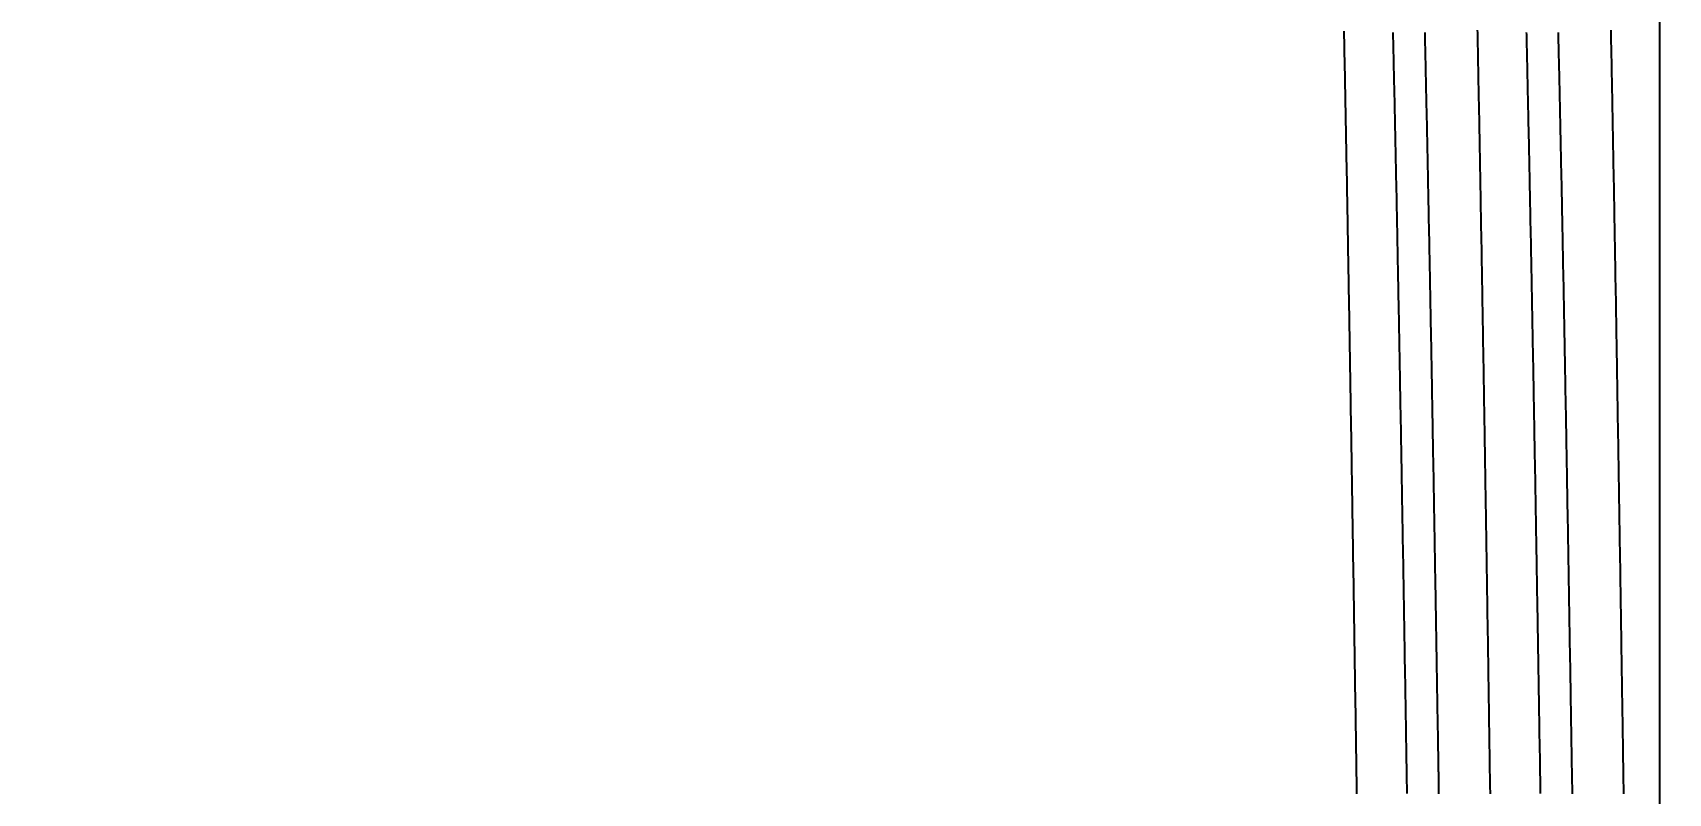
# Model space of a CAD drawing. Header units: millimetres. Extents: x 0 to 3800, y -67 to 2530.
# Drawn here: x 2279.82 to 2298.69, y 1467.21 to 1475.99 of the extents above; entities that cross this region are included whole.
import ezdxf

# ---------------------------------------------------------------- set-up
doc = ezdxf.new("R2010")
doc.units = ezdxf.units.MM
doc.layers.add('내부선 및 부속', color=4, linetype='Continuous')
doc.layers.add('치수선', color=7, linetype='Continuous')
doc.styles.add('____', font='')
doc.styles.get('____').set_extended_font_data('굴림')
doc.dimstyles.new('MSADIM', dxfattribs={"dimtxt": 33, "dimasz": 17, "dimexe": 10, "dimexo": 7.5, "dimgap": 10, "dimtad": 0, "dimtih": 1, "dimtoh": 1, "dimdec": 0, "dimzin": 1, "dimdsep": 46, "dimtxsty": '____', "dimcen": 11.25, "dimadec": 0, "dimazin": 0, "dimtfac": 1, "dimtdec": 0, "dimtix": 1, "dimtmove": 0, "dimatfit": 3, "dimfxl": 1, "dimtolj": 1, "dimtzin": 1, "dimarcsym": 0})

# ---------------------------------------------------------------- blocks, each defined once
blk = doc.blocks.new('*D35')
at = {"layer": '치수선', "color": 0, "linetype": 'Continuous', "lineweight": -2, "transparency": 16777216}
for p, q in [((2924.524, 1577.512), (2924.524, 1252.002)), ((2244.524, 1269.502), (2244.524, 1272.002)), ((2261.524, 1262.002), (2547.243, 1262.002)), ((2907.524, 1262.002), (2621.804, 1262.002))]:
    blk.add_line(p, q, dxfattribs=at)
at = {"layer": '치수선', "color": 0, "linetype": 'Continuous', "transparency": 16777216}
for points in [[(2261.524, 1264.835), (2261.524, 1259.168), (2244.524, 1262.002)], [(2907.524, 1264.835), (2907.524, 1259.168), (2924.524, 1262.002)]]:
    blk.add_solid(points, dxfattribs=at)
at = {"layer": '치수선', "color": 0, "linetype": 'Continuous', "transparency": 16777216, "insert": (2584.524, 1262.002), "char_height": 25, "attachment_point": 5, "style": '____'}
blk.add_mtext('\\A1;680', dxfattribs=at)

msp = doc.modelspace()

# ---------------------------------------------------------------- linework, layer by layer
at = {"layer": '내부선 및 부속', "linetype": 'Continuous'}
msp.add_line((2298.594, 1483.356), (2298.594, 1446.668), dxfattribs=at)
at = {"layer": '내부선 및 부속', "linetype": 'Continuous', "flags": 128}
for points in [[(2294.951, 1476.007), (2294.951, 1475.981), (2294.952, 1475.955), (2294.952, 1475.928), (2294.953, 1475.902), (2294.953, 1475.875), (2294.954, 1475.849), (2294.954, 1475.823), (2294.955, 1475.796), (2294.955, 1475.77), (2294.956, 1475.744), (2294.956, 1475.717), (2294.957, 1475.691), (2294.957, 1475.665), (2294.958, 1475.638), (2294.958, 1475.612), (2294.959, 1475.586), (2294.959, 1475.559), (2294.96, 1475.533), (2294.96, 1475.507), (2294.961, 1475.48), (2294.961, 1475.454), (2294.962, 1475.428), (2294.962, 1475.401), (2294.963, 1475.375), (2294.963, 1475.349), (2294.964, 1475.322), (2294.964, 1475.296), (2294.965, 1475.27), (2294.965, 1475.243), (2294.966, 1475.217), (2294.966, 1475.19), (2294.967, 1475.164), (2294.967, 1475.138), (2294.968, 1475.111), (2294.968, 1475.085), (2294.969, 1475.059), (2294.969, 1475.032), (2294.97, 1475.006), (2294.97, 1474.98), (2294.971, 1474.953), (2294.971, 1474.927), (2294.972, 1474.901), (2294.972, 1474.874), (2294.973, 1474.848), (2294.973, 1474.822), (2294.974, 1474.795), (2294.974, 1474.769), (2294.975, 1474.743), (2294.975, 1474.716), (2294.976, 1474.69), (2294.976, 1474.664), (2294.977, 1474.637), (2294.977, 1474.611), (2294.978, 1474.585), (2294.978, 1474.558), (2294.979, 1474.532), (2294.979, 1474.505), (2294.98, 1474.479), (2294.98, 1474.453), (2294.981, 1474.426), (2294.981, 1474.4), (2294.982, 1474.374), (2294.982, 1474.347), (2294.983, 1474.321), (2294.983, 1474.295), (2294.984, 1474.268), (2294.984, 1474.242), (2294.984, 1474.216), (2294.985, 1474.189), (2294.985, 1474.163), (2294.986, 1474.137), (2294.986, 1474.11), (2294.987, 1474.084), (2294.987, 1474.058), (2294.988, 1474.031), (2294.988, 1474.005), (2294.989, 1473.979), (2294.989, 1473.952), (2294.99, 1473.926), (2294.99, 1473.9), (2294.991, 1473.873), (2294.991, 1473.847), (2294.992, 1473.82), (2294.992, 1473.794), (2294.992, 1473.768), (2294.993, 1473.741), (2294.993, 1473.715), (2294.994, 1473.689), (2294.994, 1473.662), (2294.995, 1473.636), (2294.995, 1473.61), (2294.996, 1473.583), (2294.996, 1473.557), (2294.997, 1473.531), (2294.997, 1473.531), (2294.997, 1473.504), (2294.998, 1473.478), (2294.998, 1473.452), (2294.998, 1473.425), (2294.999, 1473.399), (2294.999, 1473.373), (2295, 1473.346), (2295, 1473.32), (2295.001, 1473.294), (2295.001, 1473.267), (2295.002, 1473.241), (2295.002, 1473.215), (2295.003, 1473.188), (2295.003, 1473.162), (2295.003, 1473.135), (2295.004, 1473.109), (2295.004, 1473.083), (2295.005, 1473.056), (2295.005, 1473.03), (2295.006, 1473.004), (2295.006, 1472.977), (2295.007, 1472.951), (2295.007, 1472.925), (2295.008, 1472.898), (2295.008, 1472.872), (2295.008, 1472.846), (2295.009, 1472.819), (2295.009, 1472.793), (2295.01, 1472.767), (2295.01, 1472.74), (2295.011, 1472.714), (2295.011, 1472.688), (2295.012, 1472.661), (2295.012, 1472.635), (2295.012, 1472.609), (2295.013, 1472.582), (2295.013, 1472.556), (2295.014, 1472.529), (2295.014, 1472.503), (2295.015, 1472.477), (2295.015, 1472.45), (2295.016, 1472.424), (2295.016, 1472.398), (2295.016, 1472.371), (2295.017, 1472.345), (2295.017, 1472.319), (2295.018, 1472.292), (2295.018, 1472.266), (2295.019, 1472.24), (2295.019, 1472.213), (2295.019, 1472.187), (2295.02, 1472.161), (2295.02, 1472.134), (2295.021, 1472.108), (2295.021, 1472.082), (2295.022, 1472.055), (2295.022, 1472.029), (2295.023, 1472.003), (2295.023, 1471.976), (2295.023, 1471.95), (2295.024, 1471.923), (2295.024, 1471.897), (2295.025, 1471.871), (2295.025, 1471.844), (2295.026, 1471.818), (2295.026, 1471.792), (2295.026, 1471.765), (2295.027, 1471.739), (2295.027, 1471.713), (2295.028, 1471.686), (2295.028, 1471.66), (2295.029, 1471.634), (2295.029, 1471.607), (2295.029, 1471.581), (2295.03, 1471.555), (2295.03, 1471.528), (2295.031, 1471.502), (2295.031, 1471.476), (2295.032, 1471.449), (2295.032, 1471.423), (2295.032, 1471.397), (2295.033, 1471.37), (2295.033, 1471.344), (2295.034, 1471.318), (2295.034, 1471.291), (2295.035, 1471.265), (2295.035, 1471.238), (2295.035, 1471.212), (2295.036, 1471.186), (2295.036, 1471.159), (2295.037, 1471.133), (2295.037, 1471.107), (2295.038, 1471.08), (2295.038, 1471.054), (2295.038, 1471.028), (2295.039, 1471.001), (2295.039, 1470.975), (2295.04, 1470.949), (2295.04, 1470.922), (2295.04, 1470.896), (2295.04, 1470.896), (2295.041, 1470.87), (2295.041, 1470.843), (2295.042, 1470.817), (2295.042, 1470.791), (2295.043, 1470.764), (2295.043, 1470.738), (2295.043, 1470.712), (2295.044, 1470.685), (2295.044, 1470.659), (2295.045, 1470.632), (2295.045, 1470.606), (2295.046, 1470.58), (2295.046, 1470.553), (2295.046, 1470.527), (2295.047, 1470.501), (2295.047, 1470.474), (2295.048, 1470.448), (2295.048, 1470.422), (2295.048, 1470.395), (2295.049, 1470.369), (2295.049, 1470.343), (2295.05, 1470.316), (2295.05, 1470.29), (2295.051, 1470.264), (2295.051, 1470.237), (2295.051, 1470.211), (2295.052, 1470.185), (2295.052, 1470.158), (2295.053, 1470.132), (2295.053, 1470.106), (2295.053, 1470.079), (2295.054, 1470.053), (2295.054, 1470.026), (2295.055, 1470), (2295.055, 1469.974), (2295.055, 1469.947), (2295.056, 1469.921), (2295.056, 1469.895), (2295.057, 1469.868), (2295.057, 1469.842), (2295.058, 1469.816), (2295.058, 1469.789), (2295.058, 1469.763), (2295.059, 1469.737), (2295.059, 1469.71), (2295.06, 1469.684), (2295.06, 1469.658), (2295.06, 1469.631), (2295.061, 1469.605), (2295.061, 1469.579), (2295.062, 1469.552), (2295.062, 1469.526), (2295.062, 1469.5), (2295.063, 1469.473), (2295.063, 1469.447), (2295.064, 1469.42), (2295.064, 1469.394), (2295.064, 1469.368), (2295.065, 1469.341), (2295.065, 1469.315), (2295.066, 1469.289), (2295.066, 1469.262), (2295.067, 1469.236), (2295.067, 1469.21), (2295.067, 1469.183), (2295.068, 1469.157), (2295.068, 1469.131), (2295.069, 1469.104), (2295.069, 1469.078), (2295.069, 1469.052), (2295.07, 1469.025), (2295.07, 1468.999), (2295.071, 1468.973), (2295.071, 1468.946), (2295.071, 1468.92), (2295.072, 1468.894), (2295.072, 1468.867), (2295.073, 1468.841), (2295.073, 1468.814), (2295.073, 1468.788), (2295.074, 1468.762), (2295.074, 1468.735), (2295.075, 1468.709), (2295.075, 1468.683), (2295.075, 1468.656), (2295.076, 1468.63), (2295.076, 1468.604), (2295.077, 1468.577), (2295.077, 1468.551), (2295.077, 1468.525), (2295.078, 1468.498), (2295.078, 1468.472), (2295.079, 1468.446), (2295.079, 1468.419), (2295.079, 1468.393), (2295.08, 1468.367), (2295.08, 1468.34), (2295.081, 1468.314), (2295.081, 1468.288), (2295.081, 1468.261), (2295.081, 1468.261), (2295.082, 1468.235), (2295.082, 1468.208), (2295.083, 1468.182), (2295.083, 1468.156), (2295.083, 1468.129), (2295.084, 1468.103), (2295.084, 1468.077), (2295.085, 1468.05), (2295.085, 1468.024), (2295.085, 1467.998), (2295.086, 1467.971), (2295.086, 1467.945), (2295.087, 1467.919), (2295.087, 1467.892), (2295.087, 1467.866), (2295.088, 1467.84), (2295.088, 1467.813), (2295.089, 1467.787), (2295.089, 1467.761), (2295.089, 1467.734), (2295.09, 1467.708), (2295.09, 1467.682), (2295.091, 1467.655), (2295.091, 1467.629), (2295.091, 1467.602), (2295.092, 1467.576), (2295.092, 1467.55), (2295.093, 1467.523), (2295.093, 1467.497), (2295.093, 1467.471), (2295.094, 1467.444), (2295.094, 1467.418), (2295.095, 1467.392), (2295.095, 1467.365), (2295.095, 1467.339), (2295.096, 1467.313), (2295.096, 1467.286), (2295.097, 1467.26), (2295.097, 1467.234), (2295.097, 1467.207)], [(2295.681, 1467.208), (2295.681, 1467.232), (2295.68, 1467.256), (2295.68, 1467.28), (2295.68, 1467.304), (2295.679, 1467.328), (2295.679, 1467.351), (2295.678, 1467.375), (2295.678, 1467.399), (2295.678, 1467.423), (2295.677, 1467.447), (2295.677, 1467.471), (2295.676, 1467.495), (2295.676, 1467.518), (2295.676, 1467.542), (2295.675, 1467.566), (2295.675, 1467.59), (2295.675, 1467.614), (2295.674, 1467.638), (2295.674, 1467.662), (2295.673, 1467.685), (2295.673, 1467.709), (2295.673, 1467.733), (2295.672, 1467.757), (2295.672, 1467.781), (2295.671, 1467.805), (2295.671, 1467.829), (2295.671, 1467.853), (2295.67, 1467.876), (2295.67, 1467.9), (2295.669, 1467.924), (2295.669, 1467.948), (2295.669, 1467.972), (2295.668, 1467.996), (2295.668, 1468.02), (2295.668, 1468.043), (2295.667, 1468.067), (2295.667, 1468.091), (2295.666, 1468.115), (2295.666, 1468.139), (2295.666, 1468.163), (2295.665, 1468.187), (2295.665, 1468.211), (2295.664, 1468.234), (2295.664, 1468.258), (2295.664, 1468.282), (2295.663, 1468.306), (2295.663, 1468.33), (2295.662, 1468.354), (2295.662, 1468.378), (2295.662, 1468.401), (2295.661, 1468.425), (2295.661, 1468.449), (2295.66, 1468.473), (2295.66, 1468.497), (2295.66, 1468.521), (2295.659, 1468.545), (2295.659, 1468.568), (2295.658, 1468.592), (2295.658, 1468.616), (2295.658, 1468.64), (2295.657, 1468.664), (2295.657, 1468.688), (2295.656, 1468.712), (2295.656, 1468.736), (2295.656, 1468.759), (2295.655, 1468.783), (2295.655, 1468.807), (2295.655, 1468.831), (2295.655, 1468.831), (2295.654, 1468.855), (2295.654, 1468.879), (2295.653, 1468.903), (2295.653, 1468.926), (2295.653, 1468.95), (2295.652, 1468.974), (2295.652, 1468.998), (2295.651, 1469.022), (2295.651, 1469.046), (2295.651, 1469.07), (2295.65, 1469.094), (2295.65, 1469.117), (2295.649, 1469.141), (2295.649, 1469.165), (2295.649, 1469.189), (2295.648, 1469.213), (2295.648, 1469.237), (2295.647, 1469.261), (2295.647, 1469.284), (2295.647, 1469.308), (2295.646, 1469.332), (2295.646, 1469.356), (2295.645, 1469.38), (2295.645, 1469.404), (2295.645, 1469.428), (2295.644, 1469.451), (2295.644, 1469.475), (2295.643, 1469.499), (2295.643, 1469.523), (2295.643, 1469.547), (2295.642, 1469.571), (2295.642, 1469.595), (2295.641, 1469.619), (2295.641, 1469.642), (2295.641, 1469.666), (2295.64, 1469.69), (2295.64, 1469.714), (2295.639, 1469.738), (2295.639, 1469.762), (2295.639, 1469.786), (2295.638, 1469.809), (2295.638, 1469.833), (2295.637, 1469.857), (2295.637, 1469.881), (2295.637, 1469.905), (2295.636, 1469.929), (2295.636, 1469.953), (2295.635, 1469.976), (2295.635, 1470), (2295.634, 1470.024), (2295.634, 1470.048), (2295.634, 1470.072), (2295.633, 1470.096), (2295.633, 1470.12), (2295.632, 1470.144), (2295.632, 1470.167), (2295.632, 1470.191), (2295.631, 1470.215), (2295.631, 1470.239), (2295.63, 1470.263), (2295.63, 1470.287), (2295.63, 1470.311), (2295.629, 1470.334), (2295.629, 1470.358), (2295.628, 1470.382), (2295.628, 1470.406), (2295.628, 1470.43), (2295.627, 1470.454), (2295.627, 1470.478), (2295.626, 1470.502), (2295.626, 1470.525), (2295.625, 1470.549), (2295.625, 1470.573), (2295.625, 1470.597), (2295.624, 1470.621), (2295.624, 1470.645), (2295.623, 1470.669), (2295.623, 1470.692), (2295.623, 1470.716), (2295.622, 1470.74), (2295.622, 1470.764), (2295.621, 1470.788), (2295.621, 1470.812), (2295.621, 1470.836), (2295.62, 1470.859), (2295.62, 1470.883), (2295.619, 1470.907), (2295.619, 1470.931), (2295.618, 1470.955), (2295.618, 1470.979), (2295.618, 1471.003), (2295.617, 1471.027), (2295.617, 1471.05), (2295.616, 1471.074), (2295.616, 1471.098), (2295.616, 1471.122), (2295.615, 1471.146), (2295.615, 1471.17), (2295.614, 1471.194), (2295.614, 1471.217), (2295.614, 1471.217), (2295.613, 1471.241), (2295.613, 1471.265), (2295.613, 1471.289), (2295.612, 1471.313), (2295.612, 1471.337), (2295.611, 1471.361), (2295.611, 1471.384), (2295.61, 1471.408), (2295.61, 1471.432), (2295.61, 1471.456), (2295.609, 1471.48), (2295.609, 1471.504), (2295.608, 1471.528), (2295.608, 1471.552), (2295.608, 1471.575), (2295.607, 1471.599), (2295.607, 1471.623), (2295.606, 1471.647), (2295.606, 1471.671), (2295.605, 1471.695), (2295.605, 1471.719), (2295.605, 1471.742), (2295.604, 1471.766), (2295.604, 1471.79), (2295.603, 1471.814), (2295.603, 1471.838), (2295.602, 1471.862), (2295.602, 1471.886), (2295.602, 1471.91), (2295.601, 1471.933), (2295.601, 1471.957), (2295.6, 1471.981), (2295.6, 1472.005), (2295.599, 1472.029), (2295.599, 1472.053), (2295.599, 1472.077), (2295.598, 1472.1), (2295.598, 1472.124), (2295.597, 1472.148), (2295.597, 1472.172), (2295.596, 1472.196), (2295.596, 1472.22), (2295.595, 1472.244), (2295.595, 1472.267), (2295.595, 1472.291), (2295.594, 1472.315), (2295.594, 1472.339), (2295.593, 1472.363), (2295.593, 1472.387), (2295.592, 1472.411), (2295.592, 1472.435), (2295.592, 1472.458), (2295.591, 1472.482), (2295.591, 1472.506), (2295.59, 1472.53), (2295.59, 1472.554), (2295.589, 1472.578), (2295.589, 1472.602), (2295.588, 1472.625), (2295.588, 1472.649), (2295.588, 1472.673), (2295.587, 1472.697), (2295.587, 1472.721), (2295.586, 1472.745), (2295.586, 1472.769), (2295.585, 1472.792), (2295.585, 1472.816), (2295.584, 1472.84), (2295.584, 1472.864), (2295.584, 1472.888), (2295.583, 1472.912), (2295.583, 1472.936), (2295.582, 1472.96), (2295.582, 1472.983), (2295.581, 1473.007), (2295.581, 1473.031), (2295.58, 1473.055), (2295.58, 1473.079), (2295.58, 1473.103), (2295.579, 1473.127), (2295.579, 1473.15), (2295.578, 1473.174), (2295.578, 1473.198), (2295.577, 1473.222), (2295.577, 1473.246), (2295.576, 1473.27), (2295.576, 1473.294), (2295.575, 1473.317), (2295.575, 1473.341), (2295.575, 1473.365), (2295.574, 1473.389), (2295.574, 1473.413), (2295.573, 1473.437), (2295.573, 1473.461), (2295.572, 1473.485), (2295.572, 1473.508), (2295.571, 1473.532), (2295.571, 1473.556), (2295.57, 1473.58), (2295.57, 1473.604), (2295.57, 1473.604), (2295.569, 1473.628), (2295.569, 1473.652), (2295.568, 1473.675), (2295.568, 1473.699), (2295.568, 1473.723), (2295.567, 1473.747), (2295.567, 1473.771), (2295.566, 1473.795), (2295.566, 1473.819), (2295.565, 1473.842), (2295.565, 1473.866), (2295.564, 1473.89), (2295.564, 1473.914), (2295.563, 1473.938), (2295.563, 1473.962), (2295.562, 1473.986), (2295.562, 1474.01), (2295.561, 1474.033), (2295.561, 1474.057), (2295.56, 1474.081), (2295.56, 1474.105), (2295.56, 1474.129), (2295.559, 1474.153), (2295.559, 1474.177), (2295.558, 1474.2), (2295.558, 1474.224), (2295.557, 1474.248), (2295.557, 1474.272), (2295.556, 1474.296), (2295.556, 1474.32), (2295.555, 1474.344), (2295.555, 1474.367), (2295.554, 1474.391), (2295.554, 1474.415), (2295.553, 1474.439), (2295.553, 1474.463), (2295.552, 1474.487), (2295.552, 1474.511), (2295.551, 1474.535), (2295.551, 1474.558), (2295.55, 1474.582), (2295.55, 1474.606), (2295.549, 1474.63), (2295.549, 1474.654), (2295.548, 1474.678), (2295.548, 1474.702), (2295.547, 1474.725), (2295.547, 1474.749), (2295.546, 1474.773), (2295.546, 1474.797), (2295.545, 1474.821), (2295.545, 1474.845), (2295.544, 1474.869), (2295.544, 1474.892), (2295.543, 1474.916), (2295.543, 1474.94), (2295.542, 1474.964), (2295.542, 1474.988), (2295.541, 1475.012), (2295.541, 1475.036), (2295.54, 1475.059), (2295.54, 1475.083), (2295.539, 1475.107), (2295.539, 1475.131), (2295.538, 1475.155), (2295.538, 1475.179), (2295.537, 1475.203), (2295.537, 1475.227), (2295.536, 1475.25), (2295.536, 1475.274), (2295.535, 1475.298), (2295.535, 1475.322), (2295.534, 1475.346), (2295.534, 1475.37), (2295.533, 1475.394), (2295.533, 1475.417), (2295.532, 1475.441), (2295.531, 1475.465), (2295.531, 1475.489), (2295.53, 1475.513), (2295.53, 1475.537), (2295.529, 1475.561), (2295.529, 1475.584), (2295.528, 1475.608), (2295.528, 1475.632), (2295.527, 1475.656), (2295.527, 1475.68), (2295.526, 1475.704), (2295.526, 1475.728), (2295.525, 1475.751), (2295.525, 1475.775), (2295.524, 1475.799), (2295.523, 1475.823), (2295.523, 1475.847), (2295.522, 1475.871), (2295.522, 1475.895), (2295.521, 1475.919), (2295.521, 1475.942), (2295.52, 1475.966), (2295.52, 1475.99)], [(2296.048, 1467.207), (2296.048, 1467.231), (2296.048, 1467.255), (2296.047, 1467.279), (2296.047, 1467.302), (2296.046, 1467.326), (2296.046, 1467.35), (2296.046, 1467.374), (2296.045, 1467.398), (2296.045, 1467.422), (2296.045, 1467.446), (2296.044, 1467.469), (2296.044, 1467.493), (2296.043, 1467.517), (2296.043, 1467.541), (2296.043, 1467.565), (2296.042, 1467.589), (2296.042, 1467.613), (2296.041, 1467.636), (2296.041, 1467.66), (2296.041, 1467.684), (2296.04, 1467.708), (2296.04, 1467.732), (2296.039, 1467.756), (2296.039, 1467.78), (2296.039, 1467.804), (2296.038, 1467.827), (2296.038, 1467.851), (2296.038, 1467.875), (2296.037, 1467.899), (2296.037, 1467.923), (2296.036, 1467.947), (2296.036, 1467.971), (2296.036, 1467.994), (2296.035, 1468.018), (2296.035, 1468.042), (2296.034, 1468.066), (2296.034, 1468.09), (2296.034, 1468.114), (2296.033, 1468.138), (2296.033, 1468.162), (2296.032, 1468.185), (2296.032, 1468.209), (2296.032, 1468.233), (2296.031, 1468.257), (2296.031, 1468.281), (2296.03, 1468.305), (2296.03, 1468.329), (2296.03, 1468.352), (2296.029, 1468.376), (2296.029, 1468.4), (2296.029, 1468.424), (2296.028, 1468.448), (2296.028, 1468.472), (2296.027, 1468.496), (2296.027, 1468.519), (2296.027, 1468.543), (2296.026, 1468.567), (2296.026, 1468.591), (2296.025, 1468.615), (2296.025, 1468.639), (2296.025, 1468.663), (2296.024, 1468.687), (2296.024, 1468.71), (2296.023, 1468.734), (2296.023, 1468.758), (2296.023, 1468.782), (2296.022, 1468.806), (2296.022, 1468.83), (2296.021, 1468.854), (2296.021, 1468.854), (2296.021, 1468.877), (2296.021, 1468.901), (2296.02, 1468.925), (2296.02, 1468.949), (2296.019, 1468.973), (2296.019, 1468.997), (2296.019, 1469.021), (2296.018, 1469.045), (2296.018, 1469.068), (2296.017, 1469.092), (2296.017, 1469.116), (2296.017, 1469.14), (2296.016, 1469.164), (2296.016, 1469.188), (2296.015, 1469.212), (2296.015, 1469.235), (2296.015, 1469.259), (2296.014, 1469.283), (2296.014, 1469.307), (2296.013, 1469.331), (2296.013, 1469.355), (2296.013, 1469.379), (2296.012, 1469.402), (2296.012, 1469.426), (2296.011, 1469.45), (2296.011, 1469.474), (2296.011, 1469.498), (2296.01, 1469.522), (2296.01, 1469.546), (2296.009, 1469.57), (2296.009, 1469.593), (2296.009, 1469.617), (2296.008, 1469.641), (2296.008, 1469.665), (2296.007, 1469.689), (2296.007, 1469.713), (2296.007, 1469.737), (2296.006, 1469.76), (2296.006, 1469.784), (2296.005, 1469.808), (2296.005, 1469.832), (2296.005, 1469.856), (2296.004, 1469.88), (2296.004, 1469.904), (2296.003, 1469.927), (2296.003, 1469.951), (2296.003, 1469.975), (2296.002, 1469.999), (2296.002, 1470.023), (2296.001, 1470.047), (2296.001, 1470.071), (2296.001, 1470.095), (2296, 1470.118), (2296, 1470.142), (2295.999, 1470.166), (2295.999, 1470.19), (2295.999, 1470.214), (2295.998, 1470.238), (2295.998, 1470.262), (2295.997, 1470.285), (2295.997, 1470.309), (2295.996, 1470.333), (2295.996, 1470.357), (2295.996, 1470.381), (2295.995, 1470.405), (2295.995, 1470.429), (2295.994, 1470.453), (2295.994, 1470.476), (2295.994, 1470.5), (2295.993, 1470.524), (2295.993, 1470.548), (2295.992, 1470.572), (2295.992, 1470.596), (2295.992, 1470.62), (2295.991, 1470.643), (2295.991, 1470.667), (2295.99, 1470.691), (2295.99, 1470.715), (2295.989, 1470.739), (2295.989, 1470.763), (2295.989, 1470.787), (2295.988, 1470.81), (2295.988, 1470.834), (2295.987, 1470.858), (2295.987, 1470.882), (2295.987, 1470.906), (2295.986, 1470.93), (2295.986, 1470.954), (2295.985, 1470.978), (2295.985, 1471.001), (2295.984, 1471.025), (2295.984, 1471.049), (2295.984, 1471.073), (2295.983, 1471.097), (2295.983, 1471.121), (2295.982, 1471.145), (2295.982, 1471.168), (2295.982, 1471.192), (2295.981, 1471.216), (2295.981, 1471.24), (2295.981, 1471.24), (2295.98, 1471.264), (2295.98, 1471.288), (2295.979, 1471.312), (2295.979, 1471.335), (2295.979, 1471.359), (2295.978, 1471.383), (2295.978, 1471.407), (2295.977, 1471.431), (2295.977, 1471.455), (2295.977, 1471.479), (2295.976, 1471.503), (2295.976, 1471.526), (2295.975, 1471.55), (2295.975, 1471.574), (2295.974, 1471.598), (2295.974, 1471.622), (2295.974, 1471.646), (2295.973, 1471.67), (2295.973, 1471.693), (2295.972, 1471.717), (2295.972, 1471.741), (2295.971, 1471.765), (2295.971, 1471.789), (2295.971, 1471.813), (2295.97, 1471.837), (2295.97, 1471.86), (2295.969, 1471.884), (2295.969, 1471.908), (2295.968, 1471.932), (2295.968, 1471.956), (2295.968, 1471.98), (2295.967, 1472.004), (2295.967, 1472.028), (2295.966, 1472.051), (2295.966, 1472.075), (2295.965, 1472.099), (2295.965, 1472.123), (2295.965, 1472.147), (2295.964, 1472.171), (2295.964, 1472.195), (2295.963, 1472.218), (2295.963, 1472.242), (2295.962, 1472.266), (2295.962, 1472.29), (2295.961, 1472.314), (2295.961, 1472.338), (2295.961, 1472.362), (2295.96, 1472.386), (2295.96, 1472.409), (2295.959, 1472.433), (2295.959, 1472.457), (2295.958, 1472.481), (2295.958, 1472.505), (2295.958, 1472.529), (2295.957, 1472.553), (2295.957, 1472.576), (2295.956, 1472.6), (2295.956, 1472.624), (2295.955, 1472.648), (2295.955, 1472.672), (2295.954, 1472.696), (2295.954, 1472.72), (2295.954, 1472.743), (2295.953, 1472.767), (2295.953, 1472.791), (2295.952, 1472.815), (2295.952, 1472.839), (2295.951, 1472.863), (2295.951, 1472.887), (2295.95, 1472.911), (2295.95, 1472.934), (2295.95, 1472.958), (2295.949, 1472.982), (2295.949, 1473.006), (2295.948, 1473.03), (2295.948, 1473.054), (2295.947, 1473.078), (2295.947, 1473.101), (2295.946, 1473.125), (2295.946, 1473.149), (2295.945, 1473.173), (2295.945, 1473.197), (2295.945, 1473.221), (2295.944, 1473.245), (2295.944, 1473.268), (2295.943, 1473.292), (2295.943, 1473.316), (2295.942, 1473.34), (2295.942, 1473.364), (2295.941, 1473.388), (2295.941, 1473.412), (2295.94, 1473.436), (2295.94, 1473.459), (2295.94, 1473.483), (2295.939, 1473.507), (2295.939, 1473.531), (2295.938, 1473.555), (2295.938, 1473.579), (2295.937, 1473.603), (2295.937, 1473.626), (2295.937, 1473.626), (2295.936, 1473.65), (2295.936, 1473.674), (2295.935, 1473.698), (2295.935, 1473.722), (2295.934, 1473.746), (2295.934, 1473.77), (2295.933, 1473.793), (2295.933, 1473.817), (2295.933, 1473.841), (2295.932, 1473.865), (2295.932, 1473.889), (2295.931, 1473.913), (2295.931, 1473.937), (2295.93, 1473.961), (2295.93, 1473.984), (2295.929, 1474.008), (2295.929, 1474.032), (2295.928, 1474.056), (2295.928, 1474.08), (2295.927, 1474.104), (2295.927, 1474.128), (2295.926, 1474.151), (2295.926, 1474.175), (2295.925, 1474.199), (2295.925, 1474.223), (2295.924, 1474.247), (2295.924, 1474.271), (2295.923, 1474.295), (2295.923, 1474.318), (2295.922, 1474.342), (2295.922, 1474.366), (2295.922, 1474.39), (2295.921, 1474.414), (2295.921, 1474.438), (2295.92, 1474.462), (2295.92, 1474.485), (2295.919, 1474.509), (2295.919, 1474.533), (2295.918, 1474.557), (2295.918, 1474.581), (2295.917, 1474.605), (2295.917, 1474.629), (2295.916, 1474.653), (2295.916, 1474.676), (2295.915, 1474.7), (2295.915, 1474.724), (2295.914, 1474.748), (2295.914, 1474.772), (2295.913, 1474.796), (2295.913, 1474.82), (2295.912, 1474.843), (2295.912, 1474.867), (2295.911, 1474.891), (2295.911, 1474.915), (2295.91, 1474.939), (2295.91, 1474.963), (2295.909, 1474.987), (2295.909, 1475.01), (2295.908, 1475.034), (2295.908, 1475.058), (2295.907, 1475.082), (2295.907, 1475.106), (2295.906, 1475.13), (2295.906, 1475.154), (2295.905, 1475.178), (2295.905, 1475.201), (2295.904, 1475.225), (2295.903, 1475.249), (2295.903, 1475.273), (2295.902, 1475.297), (2295.902, 1475.321), (2295.901, 1475.345), (2295.901, 1475.368), (2295.9, 1475.392), (2295.9, 1475.416), (2295.899, 1475.44), (2295.899, 1475.464), (2295.898, 1475.488), (2295.898, 1475.512), (2295.897, 1475.535), (2295.897, 1475.559), (2295.896, 1475.583), (2295.896, 1475.607), (2295.895, 1475.631), (2295.895, 1475.655), (2295.894, 1475.679), (2295.893, 1475.702), (2295.893, 1475.726), (2295.892, 1475.75), (2295.892, 1475.774), (2295.891, 1475.798), (2295.891, 1475.822), (2295.89, 1475.846), (2295.89, 1475.87), (2295.889, 1475.893), (2295.889, 1475.917), (2295.888, 1475.941), (2295.887, 1475.965), (2295.887, 1475.989)], [(2296.49, 1476.018), (2296.491, 1475.986), (2296.491, 1475.955), (2296.492, 1475.924), (2296.493, 1475.893), (2296.493, 1475.862), (2296.494, 1475.831), (2296.495, 1475.8), (2296.495, 1475.769), (2296.496, 1475.737), (2296.496, 1475.706), (2296.497, 1475.675), (2296.498, 1475.644), (2296.498, 1475.613), (2296.499, 1475.582), (2296.499, 1475.551), (2296.5, 1475.519), (2296.501, 1475.488), (2296.501, 1475.457), (2296.502, 1475.426), (2296.502, 1475.395), (2296.503, 1475.364), (2296.504, 1475.333), (2296.504, 1475.302), (2296.505, 1475.27), (2296.505, 1475.239), (2296.506, 1475.208), (2296.506, 1475.208), (2296.507, 1475.177), (2296.507, 1475.146), (2296.508, 1475.115), (2296.508, 1475.084), (2296.509, 1475.053), (2296.51, 1475.021), (2296.51, 1474.99), (2296.511, 1474.959), (2296.511, 1474.928), (2296.512, 1474.897), (2296.512, 1474.866), (2296.513, 1474.835), (2296.514, 1474.803), (2296.514, 1474.772), (2296.515, 1474.741), (2296.515, 1474.71), (2296.516, 1474.679), (2296.517, 1474.648), (2296.517, 1474.617), (2296.518, 1474.586), (2296.518, 1474.554), (2296.519, 1474.523), (2296.519, 1474.492), (2296.52, 1474.461), (2296.521, 1474.43), (2296.521, 1474.399), (2296.522, 1474.368), (2296.522, 1474.336), (2296.523, 1474.305), (2296.523, 1474.274), (2296.524, 1474.243), (2296.524, 1474.212), (2296.525, 1474.181), (2296.526, 1474.15), (2296.526, 1474.119), (2296.527, 1474.087), (2296.527, 1474.056), (2296.528, 1474.025), (2296.528, 1473.994), (2296.529, 1473.963), (2296.529, 1473.932), (2296.53, 1473.901), (2296.531, 1473.869), (2296.531, 1473.838), (2296.532, 1473.807), (2296.532, 1473.776), (2296.533, 1473.745), (2296.533, 1473.714), (2296.534, 1473.683), (2296.534, 1473.652), (2296.535, 1473.62), (2296.535, 1473.589), (2296.536, 1473.558), (2296.537, 1473.527), (2296.537, 1473.496), (2296.538, 1473.465), (2296.538, 1473.434), (2296.539, 1473.402), (2296.539, 1473.371), (2296.54, 1473.34), (2296.54, 1473.309), (2296.541, 1473.278), (2296.541, 1473.247), (2296.542, 1473.216), (2296.542, 1473.185), (2296.543, 1473.153), (2296.544, 1473.122), (2296.544, 1473.091), (2296.545, 1473.06), (2296.545, 1473.029), (2296.546, 1472.998), (2296.546, 1472.967), (2296.547, 1472.936), (2296.547, 1472.904), (2296.548, 1472.873), (2296.548, 1472.842), (2296.549, 1472.811), (2296.549, 1472.78), (2296.55, 1472.749), (2296.55, 1472.718), (2296.551, 1472.686), (2296.551, 1472.655), (2296.552, 1472.624), (2296.553, 1472.593), (2296.553, 1472.562), (2296.554, 1472.531), (2296.554, 1472.5), (2296.555, 1472.469), (2296.555, 1472.437), (2296.556, 1472.406), (2296.556, 1472.375), (2296.557, 1472.344), (2296.557, 1472.313), (2296.558, 1472.282), (2296.558, 1472.251), (2296.559, 1472.219), (2296.559, 1472.188), (2296.56, 1472.157), (2296.56, 1472.126), (2296.561, 1472.095), (2296.561, 1472.095), (2296.561, 1472.064), (2296.562, 1472.033), (2296.562, 1472.002), (2296.563, 1471.97), (2296.563, 1471.939), (2296.564, 1471.908), (2296.564, 1471.877), (2296.565, 1471.846), (2296.565, 1471.815), (2296.566, 1471.784), (2296.566, 1471.752), (2296.567, 1471.721), (2296.567, 1471.69), (2296.568, 1471.659), (2296.568, 1471.628), (2296.569, 1471.597), (2296.569, 1471.566), (2296.57, 1471.535), (2296.57, 1471.503), (2296.571, 1471.472), (2296.572, 1471.441), (2296.572, 1471.41), (2296.573, 1471.379), (2296.573, 1471.348), (2296.574, 1471.317), (2296.574, 1471.285), (2296.575, 1471.254), (2296.575, 1471.223), (2296.576, 1471.192), (2296.576, 1471.161), (2296.577, 1471.13), (2296.577, 1471.099), (2296.578, 1471.068), (2296.578, 1471.036), (2296.579, 1471.005), (2296.579, 1470.974), (2296.58, 1470.943), (2296.58, 1470.912), (2296.581, 1470.881), (2296.581, 1470.85), (2296.582, 1470.818), (2296.582, 1470.787), (2296.583, 1470.756), (2296.583, 1470.725), (2296.584, 1470.694), (2296.584, 1470.663), (2296.584, 1470.632), (2296.585, 1470.601), (2296.585, 1470.569), (2296.586, 1470.538), (2296.586, 1470.507), (2296.587, 1470.476), (2296.587, 1470.445), (2296.588, 1470.414), (2296.588, 1470.383), (2296.589, 1470.351), (2296.589, 1470.32), (2296.59, 1470.289), (2296.59, 1470.258), (2296.591, 1470.227), (2296.591, 1470.196), (2296.592, 1470.165), (2296.592, 1470.134), (2296.593, 1470.102), (2296.593, 1470.071), (2296.594, 1470.04), (2296.594, 1470.009), (2296.595, 1469.978), (2296.595, 1469.947), (2296.596, 1469.916), (2296.596, 1469.884), (2296.597, 1469.853), (2296.597, 1469.822), (2296.598, 1469.791), (2296.598, 1469.76), (2296.599, 1469.729), (2296.599, 1469.698), (2296.6, 1469.667), (2296.6, 1469.635), (2296.601, 1469.604), (2296.601, 1469.573), (2296.602, 1469.542), (2296.602, 1469.511), (2296.603, 1469.48), (2296.603, 1469.449), (2296.604, 1469.417), (2296.604, 1469.386), (2296.605, 1469.355), (2296.605, 1469.324), (2296.605, 1469.293), (2296.606, 1469.262), (2296.606, 1469.231), (2296.607, 1469.2), (2296.607, 1469.168), (2296.608, 1469.137), (2296.608, 1469.106), (2296.609, 1469.075), (2296.609, 1469.044), (2296.61, 1469.013), (2296.61, 1468.982), (2296.61, 1468.982), (2296.611, 1468.95), (2296.611, 1468.919), (2296.612, 1468.888), (2296.612, 1468.857), (2296.613, 1468.826), (2296.613, 1468.795), (2296.614, 1468.764), (2296.614, 1468.733), (2296.615, 1468.701), (2296.615, 1468.67), (2296.616, 1468.639), (2296.616, 1468.608), (2296.616, 1468.577), (2296.617, 1468.546), (2296.617, 1468.515), (2296.618, 1468.483), (2296.618, 1468.452), (2296.619, 1468.421), (2296.619, 1468.39), (2296.62, 1468.359), (2296.62, 1468.328), (2296.621, 1468.297), (2296.621, 1468.265), (2296.622, 1468.234), (2296.622, 1468.203), (2296.623, 1468.172), (2296.623, 1468.141), (2296.624, 1468.11), (2296.624, 1468.079), (2296.625, 1468.048), (2296.625, 1468.016), (2296.625, 1467.985), (2296.626, 1467.954), (2296.626, 1467.923), (2296.627, 1467.892), (2296.627, 1467.861), (2296.628, 1467.83), (2296.628, 1467.798), (2296.629, 1467.767), (2296.629, 1467.736), (2296.63, 1467.705), (2296.63, 1467.674), (2296.631, 1467.643), (2296.631, 1467.612), (2296.632, 1467.581), (2296.632, 1467.549), (2296.633, 1467.518), (2296.633, 1467.487), (2296.633, 1467.456), (2296.634, 1467.425), (2296.634, 1467.394), (2296.635, 1467.363), (2296.635, 1467.331), (2296.636, 1467.3), (2296.636, 1467.269), (2296.637, 1467.238), (2296.637, 1467.207)], [(2297.221, 1467.208), (2297.221, 1467.232), (2297.22, 1467.256), (2297.22, 1467.28), (2297.219, 1467.304), (2297.219, 1467.328), (2297.219, 1467.351), (2297.218, 1467.375), (2297.218, 1467.399), (2297.217, 1467.423), (2297.217, 1467.447), (2297.217, 1467.471), (2297.216, 1467.495), (2297.216, 1467.518), (2297.216, 1467.542), (2297.215, 1467.566), (2297.215, 1467.59), (2297.214, 1467.614), (2297.214, 1467.638), (2297.214, 1467.662), (2297.213, 1467.685), (2297.213, 1467.709), (2297.212, 1467.733), (2297.212, 1467.757), (2297.212, 1467.781), (2297.211, 1467.805), (2297.211, 1467.829), (2297.21, 1467.853), (2297.21, 1467.876), (2297.21, 1467.9), (2297.209, 1467.924), (2297.209, 1467.948), (2297.209, 1467.972), (2297.208, 1467.996), (2297.208, 1468.02), (2297.207, 1468.043), (2297.207, 1468.067), (2297.207, 1468.091), (2297.206, 1468.115), (2297.206, 1468.139), (2297.205, 1468.163), (2297.205, 1468.187), (2297.205, 1468.211), (2297.204, 1468.234), (2297.204, 1468.258), (2297.203, 1468.282), (2297.203, 1468.306), (2297.203, 1468.33), (2297.202, 1468.354), (2297.202, 1468.378), (2297.201, 1468.401), (2297.201, 1468.425), (2297.201, 1468.449), (2297.2, 1468.473), (2297.2, 1468.497), (2297.199, 1468.521), (2297.199, 1468.545), (2297.199, 1468.568), (2297.198, 1468.592), (2297.198, 1468.616), (2297.198, 1468.64), (2297.197, 1468.664), (2297.197, 1468.688), (2297.196, 1468.712), (2297.196, 1468.736), (2297.196, 1468.759), (2297.195, 1468.783), (2297.195, 1468.807), (2297.194, 1468.831), (2297.194, 1468.831), (2297.194, 1468.855), (2297.194, 1468.879), (2297.193, 1468.903), (2297.193, 1468.926), (2297.192, 1468.95), (2297.192, 1468.974), (2297.192, 1468.998), (2297.191, 1469.022), (2297.191, 1469.046), (2297.19, 1469.07), (2297.19, 1469.094), (2297.19, 1469.117), (2297.189, 1469.141), (2297.189, 1469.165), (2297.188, 1469.189), (2297.188, 1469.213), (2297.188, 1469.237), (2297.187, 1469.261), (2297.187, 1469.284), (2297.186, 1469.308), (2297.186, 1469.332), (2297.186, 1469.356), (2297.185, 1469.38), (2297.185, 1469.404), (2297.184, 1469.428), (2297.184, 1469.451), (2297.184, 1469.475), (2297.183, 1469.499), (2297.183, 1469.523), (2297.182, 1469.547), (2297.182, 1469.571), (2297.182, 1469.595), (2297.181, 1469.619), (2297.181, 1469.642), (2297.18, 1469.666), (2297.18, 1469.69), (2297.18, 1469.714), (2297.179, 1469.738), (2297.179, 1469.762), (2297.178, 1469.786), (2297.178, 1469.809), (2297.178, 1469.833), (2297.177, 1469.857), (2297.177, 1469.881), (2297.176, 1469.905), (2297.176, 1469.929), (2297.176, 1469.953), (2297.175, 1469.977), (2297.175, 1470), (2297.174, 1470.024), (2297.174, 1470.048), (2297.173, 1470.072), (2297.173, 1470.096), (2297.173, 1470.12), (2297.172, 1470.144), (2297.172, 1470.167), (2297.171, 1470.191), (2297.171, 1470.215), (2297.171, 1470.239), (2297.17, 1470.263), (2297.17, 1470.287), (2297.169, 1470.311), (2297.169, 1470.334), (2297.169, 1470.358), (2297.168, 1470.382), (2297.168, 1470.406), (2297.167, 1470.43), (2297.167, 1470.454), (2297.167, 1470.478), (2297.166, 1470.502), (2297.166, 1470.525), (2297.165, 1470.549), (2297.165, 1470.573), (2297.164, 1470.597), (2297.164, 1470.621), (2297.164, 1470.645), (2297.163, 1470.669), (2297.163, 1470.692), (2297.162, 1470.716), (2297.162, 1470.74), (2297.162, 1470.764), (2297.161, 1470.788), (2297.161, 1470.812), (2297.16, 1470.836), (2297.16, 1470.859), (2297.16, 1470.883), (2297.159, 1470.907), (2297.159, 1470.931), (2297.158, 1470.955), (2297.158, 1470.979), (2297.157, 1471.003), (2297.157, 1471.027), (2297.157, 1471.05), (2297.156, 1471.074), (2297.156, 1471.098), (2297.155, 1471.122), (2297.155, 1471.146), (2297.155, 1471.17), (2297.154, 1471.194), (2297.154, 1471.217), (2297.154, 1471.217), (2297.153, 1471.241), (2297.153, 1471.265), (2297.152, 1471.289), (2297.152, 1471.313), (2297.152, 1471.337), (2297.151, 1471.361), (2297.151, 1471.385), (2297.15, 1471.408), (2297.15, 1471.432), (2297.149, 1471.456), (2297.149, 1471.48), (2297.149, 1471.504), (2297.148, 1471.528), (2297.148, 1471.552), (2297.147, 1471.575), (2297.147, 1471.599), (2297.147, 1471.623), (2297.146, 1471.647), (2297.146, 1471.671), (2297.145, 1471.695), (2297.145, 1471.719), (2297.144, 1471.742), (2297.144, 1471.766), (2297.144, 1471.79), (2297.143, 1471.814), (2297.143, 1471.838), (2297.142, 1471.862), (2297.142, 1471.886), (2297.141, 1471.91), (2297.141, 1471.933), (2297.141, 1471.957), (2297.14, 1471.981), (2297.14, 1472.005), (2297.139, 1472.029), (2297.139, 1472.053), (2297.138, 1472.077), (2297.138, 1472.1), (2297.137, 1472.124), (2297.137, 1472.148), (2297.137, 1472.172), (2297.136, 1472.196), (2297.136, 1472.22), (2297.135, 1472.244), (2297.135, 1472.267), (2297.134, 1472.291), (2297.134, 1472.315), (2297.134, 1472.339), (2297.133, 1472.363), (2297.133, 1472.387), (2297.132, 1472.411), (2297.132, 1472.435), (2297.131, 1472.458), (2297.131, 1472.482), (2297.13, 1472.506), (2297.13, 1472.53), (2297.13, 1472.554), (2297.129, 1472.578), (2297.129, 1472.602), (2297.128, 1472.625), (2297.128, 1472.649), (2297.127, 1472.673), (2297.127, 1472.697), (2297.127, 1472.721), (2297.126, 1472.745), (2297.126, 1472.769), (2297.125, 1472.792), (2297.125, 1472.816), (2297.124, 1472.84), (2297.124, 1472.864), (2297.123, 1472.888), (2297.123, 1472.912), (2297.122, 1472.936), (2297.122, 1472.96), (2297.122, 1472.983), (2297.121, 1473.007), (2297.121, 1473.031), (2297.12, 1473.055), (2297.12, 1473.079), (2297.119, 1473.103), (2297.119, 1473.127), (2297.118, 1473.15), (2297.118, 1473.174), (2297.118, 1473.198), (2297.117, 1473.222), (2297.117, 1473.246), (2297.116, 1473.27), (2297.116, 1473.294), (2297.115, 1473.317), (2297.115, 1473.341), (2297.114, 1473.365), (2297.114, 1473.389), (2297.113, 1473.413), (2297.113, 1473.437), (2297.112, 1473.461), (2297.112, 1473.485), (2297.112, 1473.508), (2297.111, 1473.532), (2297.111, 1473.556), (2297.11, 1473.58), (2297.11, 1473.604), (2297.11, 1473.604), (2297.109, 1473.628), (2297.109, 1473.652), (2297.108, 1473.675), (2297.108, 1473.699), (2297.107, 1473.723), (2297.107, 1473.747), (2297.106, 1473.771), (2297.106, 1473.795), (2297.106, 1473.819), (2297.105, 1473.842), (2297.105, 1473.866), (2297.104, 1473.89), (2297.104, 1473.914), (2297.103, 1473.938), (2297.103, 1473.962), (2297.102, 1473.986), (2297.102, 1474.01), (2297.101, 1474.033), (2297.101, 1474.057), (2297.1, 1474.081), (2297.1, 1474.105), (2297.099, 1474.129), (2297.099, 1474.153), (2297.098, 1474.177), (2297.098, 1474.2), (2297.097, 1474.224), (2297.097, 1474.248), (2297.096, 1474.272), (2297.096, 1474.296), (2297.096, 1474.32), (2297.095, 1474.344), (2297.095, 1474.367), (2297.094, 1474.391), (2297.094, 1474.415), (2297.093, 1474.439), (2297.093, 1474.463), (2297.092, 1474.487), (2297.092, 1474.511), (2297.091, 1474.535), (2297.091, 1474.558), (2297.09, 1474.582), (2297.09, 1474.606), (2297.089, 1474.63), (2297.089, 1474.654), (2297.088, 1474.678), (2297.088, 1474.702), (2297.087, 1474.725), (2297.087, 1474.749), (2297.086, 1474.773), (2297.086, 1474.797), (2297.085, 1474.821), (2297.085, 1474.845), (2297.084, 1474.869), (2297.084, 1474.892), (2297.083, 1474.916), (2297.083, 1474.94), (2297.082, 1474.964), (2297.082, 1474.988), (2297.081, 1475.012), (2297.081, 1475.036), (2297.08, 1475.06), (2297.08, 1475.083), (2297.079, 1475.107), (2297.079, 1475.131), (2297.078, 1475.155), (2297.078, 1475.179), (2297.077, 1475.203), (2297.077, 1475.227), (2297.076, 1475.25), (2297.075, 1475.274), (2297.075, 1475.298), (2297.074, 1475.322), (2297.074, 1475.346), (2297.073, 1475.37), (2297.073, 1475.394), (2297.072, 1475.417), (2297.072, 1475.441), (2297.071, 1475.465), (2297.071, 1475.489), (2297.07, 1475.513), (2297.07, 1475.537), (2297.069, 1475.561), (2297.069, 1475.584), (2297.068, 1475.608), (2297.068, 1475.632), (2297.067, 1475.656), (2297.067, 1475.68), (2297.066, 1475.704), (2297.065, 1475.728), (2297.065, 1475.752), (2297.064, 1475.775), (2297.064, 1475.799), (2297.063, 1475.823), (2297.063, 1475.847), (2297.062, 1475.871), (2297.062, 1475.895), (2297.061, 1475.919), (2297.061, 1475.942), (2297.06, 1475.966), (2297.059, 1475.99)], [(2297.588, 1467.207), (2297.588, 1467.231), (2297.587, 1467.255), (2297.587, 1467.279), (2297.587, 1467.302), (2297.586, 1467.326), (2297.586, 1467.35), (2297.586, 1467.374), (2297.585, 1467.398), (2297.585, 1467.422), (2297.584, 1467.446), (2297.584, 1467.469), (2297.584, 1467.493), (2297.583, 1467.517), (2297.583, 1467.541), (2297.582, 1467.565), (2297.582, 1467.589), (2297.582, 1467.613), (2297.581, 1467.637), (2297.581, 1467.66), (2297.58, 1467.684), (2297.58, 1467.708), (2297.58, 1467.732), (2297.579, 1467.756), (2297.579, 1467.78), (2297.579, 1467.804), (2297.578, 1467.827), (2297.578, 1467.851), (2297.577, 1467.875), (2297.577, 1467.899), (2297.577, 1467.923), (2297.576, 1467.947), (2297.576, 1467.971), (2297.575, 1467.994), (2297.575, 1468.018), (2297.575, 1468.042), (2297.574, 1468.066), (2297.574, 1468.09), (2297.573, 1468.114), (2297.573, 1468.138), (2297.573, 1468.162), (2297.572, 1468.185), (2297.572, 1468.209), (2297.571, 1468.233), (2297.571, 1468.257), (2297.571, 1468.281), (2297.57, 1468.305), (2297.57, 1468.329), (2297.57, 1468.352), (2297.569, 1468.376), (2297.569, 1468.4), (2297.568, 1468.424), (2297.568, 1468.448), (2297.568, 1468.472), (2297.567, 1468.496), (2297.567, 1468.519), (2297.566, 1468.543), (2297.566, 1468.567), (2297.566, 1468.591), (2297.565, 1468.615), (2297.565, 1468.639), (2297.564, 1468.663), (2297.564, 1468.687), (2297.564, 1468.71), (2297.563, 1468.734), (2297.563, 1468.758), (2297.562, 1468.782), (2297.562, 1468.806), (2297.562, 1468.83), (2297.561, 1468.854), (2297.561, 1468.854), (2297.561, 1468.877), (2297.56, 1468.901), (2297.56, 1468.925), (2297.56, 1468.949), (2297.559, 1468.973), (2297.559, 1468.997), (2297.558, 1469.021), (2297.558, 1469.045), (2297.558, 1469.068), (2297.557, 1469.092), (2297.557, 1469.116), (2297.556, 1469.14), (2297.556, 1469.164), (2297.556, 1469.188), (2297.555, 1469.212), (2297.555, 1469.235), (2297.554, 1469.259), (2297.554, 1469.283), (2297.554, 1469.307), (2297.553, 1469.331), (2297.553, 1469.355), (2297.552, 1469.379), (2297.552, 1469.402), (2297.552, 1469.426), (2297.551, 1469.45), (2297.551, 1469.474), (2297.55, 1469.498), (2297.55, 1469.522), (2297.55, 1469.546), (2297.549, 1469.57), (2297.549, 1469.593), (2297.548, 1469.617), (2297.548, 1469.641), (2297.548, 1469.665), (2297.547, 1469.689), (2297.547, 1469.713), (2297.546, 1469.737), (2297.546, 1469.76), (2297.546, 1469.784), (2297.545, 1469.808), (2297.545, 1469.832), (2297.544, 1469.856), (2297.544, 1469.88), (2297.544, 1469.904), (2297.543, 1469.928), (2297.543, 1469.951), (2297.542, 1469.975), (2297.542, 1469.999), (2297.542, 1470.023), (2297.541, 1470.047), (2297.541, 1470.071), (2297.54, 1470.095), (2297.54, 1470.118), (2297.54, 1470.142), (2297.539, 1470.166), (2297.539, 1470.19), (2297.538, 1470.214), (2297.538, 1470.238), (2297.538, 1470.262), (2297.537, 1470.285), (2297.537, 1470.309), (2297.536, 1470.333), (2297.536, 1470.357), (2297.535, 1470.381), (2297.535, 1470.405), (2297.535, 1470.429), (2297.534, 1470.453), (2297.534, 1470.476), (2297.533, 1470.5), (2297.533, 1470.524), (2297.533, 1470.548), (2297.532, 1470.572), (2297.532, 1470.596), (2297.531, 1470.62), (2297.531, 1470.643), (2297.531, 1470.667), (2297.53, 1470.691), (2297.53, 1470.715), (2297.529, 1470.739), (2297.529, 1470.763), (2297.528, 1470.787), (2297.528, 1470.81), (2297.528, 1470.834), (2297.527, 1470.858), (2297.527, 1470.882), (2297.526, 1470.906), (2297.526, 1470.93), (2297.526, 1470.954), (2297.525, 1470.978), (2297.525, 1471.001), (2297.524, 1471.025), (2297.524, 1471.049), (2297.523, 1471.073), (2297.523, 1471.097), (2297.523, 1471.121), (2297.522, 1471.145), (2297.522, 1471.168), (2297.521, 1471.192), (2297.521, 1471.216), (2297.521, 1471.24), (2297.521, 1471.24), (2297.52, 1471.264), (2297.52, 1471.288), (2297.519, 1471.312), (2297.519, 1471.336), (2297.518, 1471.359), (2297.518, 1471.383), (2297.518, 1471.407), (2297.517, 1471.431), (2297.517, 1471.455), (2297.516, 1471.479), (2297.516, 1471.503), (2297.515, 1471.526), (2297.515, 1471.55), (2297.515, 1471.574), (2297.514, 1471.598), (2297.514, 1471.622), (2297.513, 1471.646), (2297.513, 1471.67), (2297.513, 1471.693), (2297.512, 1471.717), (2297.512, 1471.741), (2297.511, 1471.765), (2297.511, 1471.789), (2297.51, 1471.813), (2297.51, 1471.837), (2297.51, 1471.861), (2297.509, 1471.884), (2297.509, 1471.908), (2297.508, 1471.932), (2297.508, 1471.956), (2297.507, 1471.98), (2297.507, 1472.004), (2297.507, 1472.028), (2297.506, 1472.051), (2297.506, 1472.075), (2297.505, 1472.099), (2297.505, 1472.123), (2297.504, 1472.147), (2297.504, 1472.171), (2297.503, 1472.195), (2297.503, 1472.218), (2297.503, 1472.242), (2297.502, 1472.266), (2297.502, 1472.29), (2297.501, 1472.314), (2297.501, 1472.338), (2297.5, 1472.362), (2297.5, 1472.386), (2297.5, 1472.409), (2297.499, 1472.433), (2297.499, 1472.457), (2297.498, 1472.481), (2297.498, 1472.505), (2297.497, 1472.529), (2297.497, 1472.553), (2297.496, 1472.576), (2297.496, 1472.6), (2297.496, 1472.624), (2297.495, 1472.648), (2297.495, 1472.672), (2297.494, 1472.696), (2297.494, 1472.72), (2297.493, 1472.743), (2297.493, 1472.767), (2297.492, 1472.791), (2297.492, 1472.815), (2297.492, 1472.839), (2297.491, 1472.863), (2297.491, 1472.887), (2297.49, 1472.911), (2297.49, 1472.934), (2297.489, 1472.958), (2297.489, 1472.982), (2297.488, 1473.006), (2297.488, 1473.03), (2297.488, 1473.054), (2297.487, 1473.078), (2297.487, 1473.101), (2297.486, 1473.125), (2297.486, 1473.149), (2297.485, 1473.173), (2297.485, 1473.197), (2297.484, 1473.221), (2297.484, 1473.245), (2297.483, 1473.268), (2297.483, 1473.292), (2297.483, 1473.316), (2297.482, 1473.34), (2297.482, 1473.364), (2297.481, 1473.388), (2297.481, 1473.412), (2297.48, 1473.436), (2297.48, 1473.459), (2297.479, 1473.483), (2297.479, 1473.507), (2297.478, 1473.531), (2297.478, 1473.555), (2297.477, 1473.579), (2297.477, 1473.603), (2297.477, 1473.626), (2297.477, 1473.626), (2297.476, 1473.65), (2297.476, 1473.674), (2297.475, 1473.698), (2297.475, 1473.722), (2297.474, 1473.746), (2297.474, 1473.77), (2297.473, 1473.793), (2297.473, 1473.817), (2297.472, 1473.841), (2297.472, 1473.865), (2297.471, 1473.889), (2297.471, 1473.913), (2297.47, 1473.937), (2297.47, 1473.961), (2297.47, 1473.984), (2297.469, 1474.008), (2297.469, 1474.032), (2297.468, 1474.056), (2297.468, 1474.08), (2297.467, 1474.104), (2297.467, 1474.128), (2297.466, 1474.151), (2297.466, 1474.175), (2297.465, 1474.199), (2297.465, 1474.223), (2297.464, 1474.247), (2297.464, 1474.271), (2297.463, 1474.295), (2297.463, 1474.318), (2297.462, 1474.342), (2297.462, 1474.366), (2297.461, 1474.39), (2297.461, 1474.414), (2297.46, 1474.438), (2297.46, 1474.462), (2297.459, 1474.486), (2297.459, 1474.509), (2297.458, 1474.533), (2297.458, 1474.557), (2297.457, 1474.581), (2297.457, 1474.605), (2297.456, 1474.629), (2297.456, 1474.653), (2297.455, 1474.676), (2297.455, 1474.7), (2297.454, 1474.724), (2297.454, 1474.748), (2297.453, 1474.772), (2297.453, 1474.796), (2297.452, 1474.82), (2297.452, 1474.843), (2297.451, 1474.867), (2297.451, 1474.891), (2297.45, 1474.915), (2297.45, 1474.939), (2297.449, 1474.963), (2297.449, 1474.987), (2297.448, 1475.011), (2297.448, 1475.034), (2297.447, 1475.058), (2297.447, 1475.082), (2297.446, 1475.106), (2297.446, 1475.13), (2297.445, 1475.154), (2297.445, 1475.178), (2297.444, 1475.201), (2297.444, 1475.225), (2297.443, 1475.249), (2297.443, 1475.273), (2297.442, 1475.297), (2297.442, 1475.321), (2297.441, 1475.345), (2297.441, 1475.368), (2297.44, 1475.392), (2297.44, 1475.416), (2297.439, 1475.44), (2297.439, 1475.464), (2297.438, 1475.488), (2297.438, 1475.512), (2297.437, 1475.535), (2297.436, 1475.559), (2297.436, 1475.583), (2297.435, 1475.607), (2297.435, 1475.631), (2297.434, 1475.655), (2297.434, 1475.679), (2297.433, 1475.703), (2297.433, 1475.726), (2297.432, 1475.75), (2297.432, 1475.774), (2297.431, 1475.798), (2297.431, 1475.822), (2297.43, 1475.846), (2297.429, 1475.87), (2297.429, 1475.893), (2297.428, 1475.917), (2297.428, 1475.941), (2297.427, 1475.965), (2297.427, 1475.989)], [(2298.03, 1476.018), (2298.031, 1475.986), (2298.031, 1475.955), (2298.032, 1475.924), (2298.032, 1475.893), (2298.033, 1475.862), (2298.034, 1475.831), (2298.034, 1475.8), (2298.035, 1475.769), (2298.036, 1475.737), (2298.036, 1475.706), (2298.037, 1475.675), (2298.037, 1475.644), (2298.038, 1475.613), (2298.039, 1475.582), (2298.039, 1475.551), (2298.04, 1475.519), (2298.04, 1475.488), (2298.041, 1475.457), (2298.042, 1475.426), (2298.042, 1475.395), (2298.043, 1475.364), (2298.043, 1475.333), (2298.044, 1475.302), (2298.045, 1475.27), (2298.045, 1475.239), (2298.046, 1475.208), (2298.046, 1475.208), (2298.046, 1475.177), (2298.047, 1475.146), (2298.048, 1475.115), (2298.048, 1475.084), (2298.049, 1475.053), (2298.049, 1475.021), (2298.05, 1474.99), (2298.051, 1474.959), (2298.051, 1474.928), (2298.052, 1474.897), (2298.052, 1474.866), (2298.053, 1474.835), (2298.053, 1474.803), (2298.054, 1474.772), (2298.055, 1474.741), (2298.055, 1474.71), (2298.056, 1474.679), (2298.056, 1474.648), (2298.057, 1474.617), (2298.058, 1474.586), (2298.058, 1474.554), (2298.059, 1474.523), (2298.059, 1474.492), (2298.06, 1474.461), (2298.06, 1474.43), (2298.061, 1474.399), (2298.061, 1474.368), (2298.062, 1474.336), (2298.063, 1474.305), (2298.063, 1474.274), (2298.064, 1474.243), (2298.064, 1474.212), (2298.065, 1474.181), (2298.065, 1474.15), (2298.066, 1474.119), (2298.067, 1474.087), (2298.067, 1474.056), (2298.068, 1474.025), (2298.068, 1473.994), (2298.069, 1473.963), (2298.069, 1473.932), (2298.07, 1473.901), (2298.07, 1473.869), (2298.071, 1473.838), (2298.071, 1473.807), (2298.072, 1473.776), (2298.073, 1473.745), (2298.073, 1473.714), (2298.074, 1473.683), (2298.074, 1473.652), (2298.075, 1473.62), (2298.075, 1473.589), (2298.076, 1473.558), (2298.076, 1473.527), (2298.077, 1473.496), (2298.077, 1473.465), (2298.078, 1473.434), (2298.079, 1473.402), (2298.079, 1473.371), (2298.08, 1473.34), (2298.08, 1473.309), (2298.081, 1473.278), (2298.081, 1473.247), (2298.082, 1473.216), (2298.082, 1473.185), (2298.083, 1473.153), (2298.083, 1473.122), (2298.084, 1473.091), (2298.084, 1473.06), (2298.085, 1473.029), (2298.085, 1472.998), (2298.086, 1472.967), (2298.087, 1472.936), (2298.087, 1472.904), (2298.088, 1472.873), (2298.088, 1472.842), (2298.089, 1472.811), (2298.089, 1472.78), (2298.09, 1472.749), (2298.09, 1472.718), (2298.091, 1472.686), (2298.091, 1472.655), (2298.092, 1472.624), (2298.092, 1472.593), (2298.093, 1472.562), (2298.093, 1472.531), (2298.094, 1472.5), (2298.094, 1472.469), (2298.095, 1472.437), (2298.095, 1472.406), (2298.096, 1472.375), (2298.096, 1472.344), (2298.097, 1472.313), (2298.098, 1472.282), (2298.098, 1472.251), (2298.099, 1472.219), (2298.099, 1472.188), (2298.1, 1472.157), (2298.1, 1472.126), (2298.101, 1472.095), (2298.101, 1472.095), (2298.101, 1472.064), (2298.102, 1472.033), (2298.102, 1472.002), (2298.103, 1471.97), (2298.103, 1471.939), (2298.104, 1471.908), (2298.104, 1471.877), (2298.105, 1471.846), (2298.105, 1471.815), (2298.106, 1471.784), (2298.106, 1471.752), (2298.107, 1471.721), (2298.107, 1471.69), (2298.108, 1471.659), (2298.108, 1471.628), (2298.109, 1471.597), (2298.109, 1471.566), (2298.11, 1471.535), (2298.11, 1471.503), (2298.111, 1471.472), (2298.111, 1471.441), (2298.112, 1471.41), (2298.112, 1471.379), (2298.113, 1471.348), (2298.113, 1471.317), (2298.114, 1471.285), (2298.114, 1471.254), (2298.115, 1471.223), (2298.115, 1471.192), (2298.116, 1471.161), (2298.116, 1471.13), (2298.117, 1471.099), (2298.117, 1471.068), (2298.118, 1471.036), (2298.118, 1471.005), (2298.119, 1470.974), (2298.119, 1470.943), (2298.12, 1470.912), (2298.12, 1470.881), (2298.121, 1470.85), (2298.121, 1470.818), (2298.122, 1470.787), (2298.122, 1470.756), (2298.123, 1470.725), (2298.123, 1470.694), (2298.124, 1470.663), (2298.124, 1470.632), (2298.125, 1470.601), (2298.125, 1470.569), (2298.126, 1470.538), (2298.126, 1470.507), (2298.127, 1470.476), (2298.127, 1470.445), (2298.128, 1470.414), (2298.128, 1470.383), (2298.129, 1470.351), (2298.129, 1470.32), (2298.13, 1470.289), (2298.13, 1470.258), (2298.131, 1470.227), (2298.131, 1470.196), (2298.132, 1470.165), (2298.132, 1470.134), (2298.133, 1470.102), (2298.133, 1470.071), (2298.134, 1470.04), (2298.134, 1470.009), (2298.135, 1469.978), (2298.135, 1469.947), (2298.136, 1469.916), (2298.136, 1469.884), (2298.137, 1469.853), (2298.137, 1469.822), (2298.138, 1469.791), (2298.138, 1469.76), (2298.139, 1469.729), (2298.139, 1469.698), (2298.139, 1469.667), (2298.14, 1469.635), (2298.14, 1469.604), (2298.141, 1469.573), (2298.141, 1469.542), (2298.142, 1469.511), (2298.142, 1469.48), (2298.143, 1469.449), (2298.143, 1469.417), (2298.144, 1469.386), (2298.144, 1469.355), (2298.145, 1469.324), (2298.145, 1469.293), (2298.146, 1469.262), (2298.146, 1469.231), (2298.147, 1469.2), (2298.147, 1469.168), (2298.148, 1469.137), (2298.148, 1469.106), (2298.149, 1469.075), (2298.149, 1469.044), (2298.15, 1469.013), (2298.15, 1468.982), (2298.15, 1468.982), (2298.151, 1468.95), (2298.151, 1468.919), (2298.152, 1468.888), (2298.152, 1468.857), (2298.152, 1468.826), (2298.153, 1468.795), (2298.153, 1468.764), (2298.154, 1468.733), (2298.154, 1468.701), (2298.155, 1468.67), (2298.155, 1468.639), (2298.156, 1468.608), (2298.156, 1468.577), (2298.157, 1468.546), (2298.157, 1468.515), (2298.158, 1468.483), (2298.158, 1468.452), (2298.159, 1468.421), (2298.159, 1468.39), (2298.16, 1468.359), (2298.16, 1468.328), (2298.161, 1468.297), (2298.161, 1468.265), (2298.162, 1468.234), (2298.162, 1468.203), (2298.162, 1468.172), (2298.163, 1468.141), (2298.163, 1468.11), (2298.164, 1468.079), (2298.164, 1468.048), (2298.165, 1468.016), (2298.165, 1467.985), (2298.166, 1467.954), (2298.166, 1467.923), (2298.167, 1467.892), (2298.167, 1467.861), (2298.168, 1467.83), (2298.168, 1467.798), (2298.169, 1467.767), (2298.169, 1467.736), (2298.17, 1467.705), (2298.17, 1467.674), (2298.17, 1467.643), (2298.171, 1467.612), (2298.171, 1467.581), (2298.172, 1467.549), (2298.172, 1467.518), (2298.173, 1467.487), (2298.173, 1467.456), (2298.174, 1467.425), (2298.174, 1467.394), (2298.175, 1467.363), (2298.175, 1467.331), (2298.176, 1467.3), (2298.176, 1467.269), (2298.177, 1467.238), (2298.177, 1467.207)]]:
    msp.add_lwpolyline(points, dxfattribs=at)

# ---------------------------------------------------------------- dimensions: what is measured, and where the dimension line sits
at = {"layer": '치수선', "linetype": 'Continuous'}
dim = msp.add_linear_dim(base=(2244.524, 1262.002), p1=(2924.524, 1585.012), p2=(2244.524, 1262.002), dimstyle='MSADIM', override={"dimtxt": 25}, dxfattribs=at)
dim.commit()
dim.dimension.update_dxf_attribs({"geometry": '*D35', "text_midpoint": (2584.524, 1262.002)})

doc.saveas('drawing.dxf')
